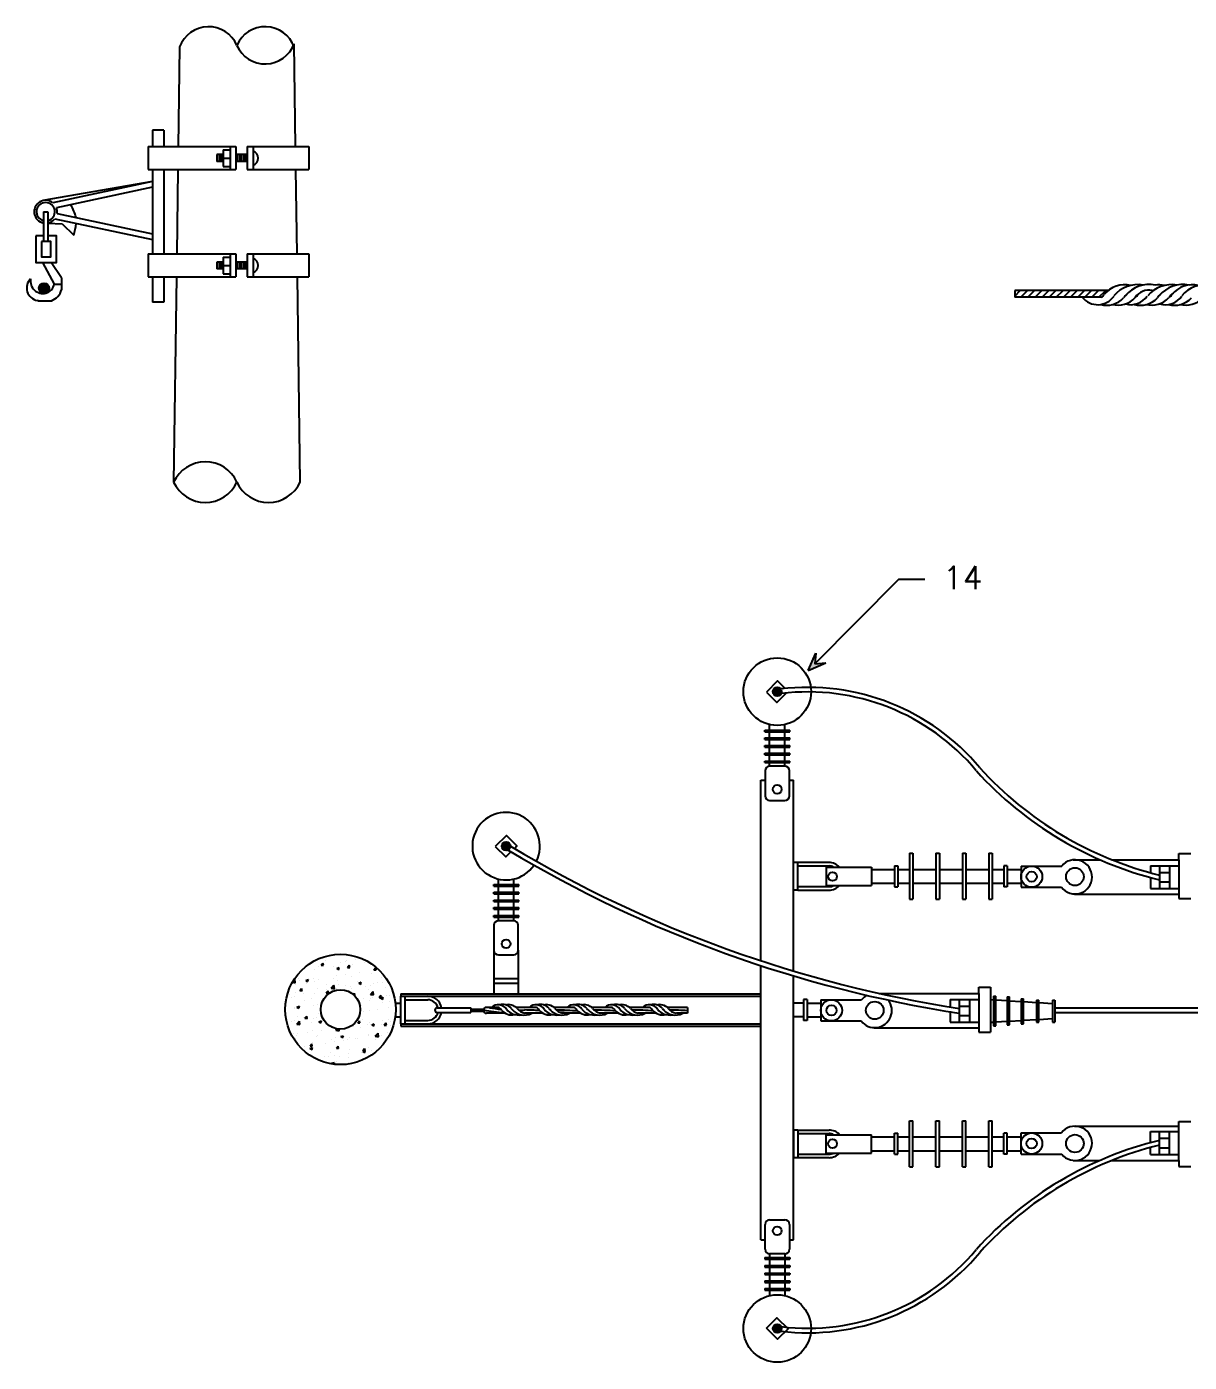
# Model space of a CAD drawing. Extents: x 9.58 to 15.68, y -1.51 to 4.23.
# Drawn here: x 9.89 to 12.417, y -1.51 to 1.395 of the extents above; entities that cross this region are included whole.
import ezdxf
from ezdxf.enums import TextEntityAlignment as Align

# ---------------------------------------------------------------- set-up
doc = ezdxf.new("R2010")
doc.units = 0
doc.header["$MEASUREMENT"] = 0
doc.layers.get('0').update_dxf_attribs({"linetype": 'CONTINUOUS'})
doc.layers.add('DETALHES', color=4, linetype='CONTINUOUS')
doc.styles.add('ROMANS', font='ROMANS.SHX')

# ---------------------------------------------------------------- blocks, each defined once
blk = doc.blocks.new('*X2')
at = {"color": 0}
for p, q in [((9.41, -2.779), (9.456, -2.732)), ((9.46, -2.791), (9.518, -2.732)), ((9.522, -2.791), (9.58, -2.732)), ((9.584, -2.791), (9.642, -2.732)), ((9.645, -2.791), (9.704, -2.732)), ((9.707, -2.791), (9.766, -2.732)), ((9.769, -2.791), (9.828, -2.732)), ((9.831, -2.791), (9.89, -2.732)), ((9.893, -2.791), (9.951, -2.732)), ((9.955, -2.791), (10.013, -2.732)), ((10.017, -2.791), (10.075, -2.732)), ((10.079, -2.791), (10.137, -2.732)), ((10.14, -2.791), (10.199, -2.732))]:
    blk.add_line(p, q, dxfattribs=at)
blk = doc.blocks.new('*X0')
at = {"color": 0}
for p, q in [((13.725, 6.108), (13.725, 6.168)), ((13.744, 6.108), (13.744, 6.168)), ((13.762, 6.108), (13.762, 6.168)), ((13.781, 6.108), (13.781, 6.168)), ((13.8, 6.108), (13.8, 6.168))]:
    blk.add_line(p, q, dxfattribs=at)
blk = doc.blocks.new('*X1')
at = {"color": 0}
for p, q in [((13.556, 6.108), (13.556, 6.168)), ((13.575, 6.108), (13.575, 6.168)), ((13.594, 6.108), (13.594, 6.168))]:
    blk.add_line(p, q, dxfattribs=at)
blk = doc.blocks.new('*X7')
at = {"color": 0}
for p, q in [((3.215, -2.618), (3.268, -2.565)), ((3.215, -2.601), (3.251, -2.565)), ((3.22, -2.631), (3.281, -2.57)), ((3.228, -2.641), (3.291, -2.578)), ((3.239, -2.648), (3.298, -2.589)), ((3.252, -2.652), (3.302, -2.602)), ((3.271, -2.651), (3.301, -2.621))]:
    blk.add_line(p, q, dxfattribs=at)
blk = doc.blocks.new('*X8')
at = {"color": 0}
for p, q in [((10.5749, -1.5663), (10.5749, -1.5663)), ((10.6176, -1.5681), (10.6176, -1.5681)), ((10.6202, -1.5664), (10.6202, -1.5664)), ((10.6402, -1.5638), (10.6402, -1.5638)), ((10.6534, -1.5627), (10.6534, -1.5627)), ((10.5394, -1.577), (10.5394, -1.577)), ((10.552, -1.5842), (10.552, -1.5842)), ((10.5601, -1.5787), (10.5601, -1.5787)), ((10.5654, -1.5756), (10.5693, -1.571)), ((10.5654, -1.5756), (10.5702, -1.576)), ((10.5702, -1.576), (10.5693, -1.571)), ((10.5697, -1.573), (10.5697, -1.573)), ((10.5931, -1.5785), (10.5931, -1.5785)), ((10.5993, -1.5829), (10.6049, -1.5807)), ((10.5993, -1.5829), (10.6033, -1.5856)), ((10.6033, -1.5856), (10.6049, -1.5807)), ((10.6068, -1.5707), (10.6068, -1.5707)), ((10.6192, -1.5953), (10.6192, -1.5953)), ((10.6228, -1.5806), (10.6266, -1.576)), ((10.6228, -1.5806), (10.6276, -1.581)), ((10.6276, -1.581), (10.6266, -1.576)), ((10.6335, -1.5734), (10.6335, -1.5734)), ((10.6495, -1.5913), (10.6495, -1.5913)), ((10.6603, -1.5699), (10.6603, -1.5699)), ((10.6741, -1.594), (10.6741, -1.594)), ((10.6802, -1.5856), (10.684, -1.581)), ((10.6802, -1.5856), (10.685, -1.5861)), ((10.685, -1.5861), (10.684, -1.5811)), ((10.503, -1.6129), (10.5088, -1.6138)), ((10.5055, -1.6087), (10.5079, -1.6062)), ((10.5088, -1.6138), (10.5079, -1.6062)), ((10.5095, -1.6168), (10.5095, -1.6168)), ((10.5166, -1.6053), (10.5166, -1.6053)), ((10.5183, -1.6086), (10.5183, -1.6086)), ((10.5191, -1.6308), (10.523, -1.6262)), ((10.5239, -1.6312), (10.523, -1.6262)), ((10.5321, -1.6087), (10.5377, -1.6065)), ((10.5321, -1.6087), (10.536, -1.6114)), ((10.5335, -1.6161), (10.5335, -1.6161)), ((10.536, -1.6114), (10.5377, -1.6065)), ((10.5486, -1.6046), (10.5486, -1.6046)), ((10.551, -1.6108), (10.551, -1.6108)), ((10.5568, -1.6264), (10.5568, -1.6264)), ((10.5593, -1.6072), (10.5593, -1.6072)), ((10.5762, -1.6179), (10.5762, -1.6179)), ((10.587, -1.6259), (10.5933, -1.6195)), ((10.587, -1.6259), (10.5941, -1.6271)), ((10.5921, -1.6052), (10.5921, -1.6052)), ((10.5941, -1.6271), (10.5933, -1.6195)), ((10.5992, -1.5979), (10.5992, -1.5979)), ((10.602, -1.609), (10.602, -1.609)), ((10.6035, -1.6184), (10.6035, -1.6184)), ((10.6189, -1.6197), (10.6189, -1.6197)), ((10.6284, -1.6229), (10.6284, -1.6229)), ((10.6325, -1.6), (10.6325, -1.6)), ((10.6447, -1.6108), (10.6447, -1.6108)), ((10.647, -1.6151), (10.6526, -1.6129)), ((10.647, -1.6151), (10.651, -1.6178)), ((10.6501, -1.6104), (10.6501, -1.6104)), ((10.651, -1.6178), (10.6526, -1.6129)), ((10.6616, -1.6215), (10.6616, -1.6215)), ((10.6731, -1.6207), (10.6731, -1.6207)), ((10.679, -1.6162), (10.679, -1.6162)), ((10.6874, -1.6126), (10.6874, -1.6126)), ((10.6968, -1.6024), (10.6968, -1.6024)), ((10.699, -1.6136), (10.699, -1.6136)), ((10.7043, -1.6233), (10.7043, -1.6233)), ((10.4973, -1.6401), (10.4973, -1.6401)), ((10.5007, -1.646), (10.5007, -1.646)), ((10.5085, -1.6434), (10.5085, -1.6434)), ((10.5101, -1.6344), (10.5101, -1.6344)), ((10.5191, -1.6308), (10.5239, -1.6312)), ((10.5276, -1.6362), (10.5276, -1.6362)), ((10.5293, -1.652), (10.5293, -1.652)), ((10.5434, -1.6478), (10.5434, -1.6478)), ((10.5501, -1.6374), (10.5501, -1.6374)), ((10.5765, -1.6358), (10.5804, -1.6312)), ((10.5765, -1.6358), (10.5813, -1.6362)), ((10.5781, -1.6295), (10.5781, -1.6295)), ((10.5813, -1.6362), (10.5804, -1.6312)), ((10.5912, -1.6318), (10.5912, -1.6318)), ((10.5981, -1.6269), (10.5981, -1.6269)), ((10.6316, -1.6267), (10.6316, -1.6267)), ((10.6353, -1.6392), (10.6377, -1.6362)), ((10.6374, -1.6411), (10.6387, -1.6412)), ((10.6387, -1.6412), (10.6377, -1.6362)), ((10.6579, -1.6478), (10.6579, -1.6478)), ((10.6693, -1.628), (10.6693, -1.628)), ((10.6715, -1.6532), (10.6715, -1.6532)), ((10.6721, -1.6473), (10.6721, -1.6473)), ((10.6724, -1.6392), (10.6786, -1.6327)), ((10.6724, -1.6392), (10.6795, -1.6403)), ((10.6779, -1.6451), (10.6779, -1.6451)), ((10.6795, -1.6403), (10.6786, -1.6327)), ((10.6913, -1.6458), (10.6951, -1.6412)), ((10.6913, -1.6458), (10.6961, -1.6462)), ((10.6948, -1.6473), (10.7004, -1.6451)), ((10.6948, -1.6473), (10.6988, -1.65)), ((10.6961, -1.6462), (10.6951, -1.6412)), ((10.6988, -1.65), (10.7004, -1.6451)), ((10.7082, -1.6412), (10.7082, -1.6412)), ((10.7132, -1.6417), (10.7132, -1.6417)), ((10.7142, -1.655), (10.7142, -1.655)), ((10.5065, -1.6677), (10.5065, -1.6677)), ((10.5076, -1.6701), (10.5076, -1.6701)), ((10.5126, -1.6667), (10.5182, -1.6645)), ((10.5126, -1.6667), (10.5166, -1.6694)), ((10.5166, -1.6694), (10.5182, -1.6645)), ((10.5491, -1.6641), (10.5491, -1.6641)), ((10.5571, -1.6611), (10.5571, -1.6611)), ((10.5599, -1.68), (10.5599, -1.68)), ((10.6532, -1.664), (10.6532, -1.664)), ((10.6569, -1.6767), (10.6569, -1.6767)), ((10.6712, -1.6739), (10.6712, -1.6739)), ((10.6872, -1.6727), (10.6872, -1.6727)), ((10.6998, -1.656), (10.6998, -1.656)), ((10.7122, -1.6683), (10.7122, -1.6683)), ((10.502, -1.6976), (10.502, -1.6976)), ((10.5066, -1.6967), (10.5066, -1.6967)), ((10.5123, -1.7039), (10.5185, -1.6974)), ((10.5123, -1.7039), (10.5194, -1.705)), ((10.5132, -1.688), (10.5132, -1.688)), ((10.5194, -1.705), (10.5185, -1.6974)), ((10.5278, -1.6887), (10.5278, -1.6887)), ((10.5302, -1.6909), (10.5341, -1.6863)), ((10.5302, -1.6909), (10.535, -1.6913)), ((10.535, -1.6914), (10.5341, -1.6863)), ((10.536, -1.6926), (10.536, -1.6926)), ((10.5447, -1.6994), (10.5447, -1.6994)), ((10.5481, -1.6907), (10.5481, -1.6907)), ((10.556, -1.69), (10.556, -1.69)), ((10.5603, -1.6989), (10.5659, -1.6967)), ((10.5603, -1.6989), (10.5643, -1.7016)), ((10.5643, -1.7016), (10.5659, -1.6968)), ((10.5882, -1.7117), (10.5882, -1.7117)), ((10.6358, -1.7082), (10.6358, -1.7082)), ((10.645, -1.701), (10.6488, -1.6964)), ((10.645, -1.701), (10.6498, -1.7014)), ((10.6498, -1.7014), (10.6488, -1.6964)), ((10.6499, -1.7117), (10.6499, -1.7117)), ((10.6559, -1.6941), (10.6559, -1.6941)), ((10.6661, -1.7043), (10.6661, -1.7043)), ((10.6702, -1.7006), (10.6702, -1.7006)), ((10.6728, -1.7049), (10.6728, -1.7049)), ((10.6753, -1.7053), (10.6809, -1.7032)), ((10.6753, -1.7053), (10.6793, -1.708)), ((10.6793, -1.708), (10.6809, -1.7032)), ((10.6965, -1.7037), (10.6965, -1.7037)), ((10.6987, -1.6959), (10.6987, -1.6959)), ((10.7024, -1.706), (10.7062, -1.7014)), ((10.7024, -1.706), (10.7072, -1.7064)), ((10.7072, -1.7064), (10.7062, -1.7014)), ((10.7113, -1.6949), (10.7113, -1.6949)), ((10.7155, -1.7067), (10.7155, -1.7067)), ((10.7167, -1.6976), (10.7167, -1.6976)), ((10.4987, -1.7226), (10.4987, -1.7225)), ((10.4987, -1.7226), (10.4987, -1.7226)), ((10.5056, -1.7233), (10.5056, -1.7233)), ((10.5099, -1.7357), (10.5099, -1.7357)), ((10.5119, -1.7294), (10.5119, -1.7294)), ((10.515, -1.7242), (10.515, -1.7242)), ((10.535, -1.7215), (10.535, -1.7215)), ((10.5472, -1.7173), (10.5472, -1.7173)), ((10.5546, -1.7312), (10.5546, -1.7312)), ((10.5566, -1.7277), (10.5566, -1.7277)), ((10.5653, -1.7175), (10.5653, -1.7175)), ((10.5873, -1.7383), (10.5873, -1.7383)), ((10.5948, -1.7424), (10.5948, -1.7424)), ((10.5973, -1.733), (10.5973, -1.733)), ((10.5976, -1.7171), (10.6003, -1.7144)), ((10.5976, -1.7171), (10.6048, -1.7182)), ((10.6032, -1.7197), (10.6032, -1.7197)), ((10.6048, -1.7182), (10.6044, -1.7149)), ((10.6081, -1.7311), (10.6137, -1.729)), ((10.6081, -1.7311), (10.6121, -1.7338)), ((10.6121, -1.7338), (10.6137, -1.729)), ((10.6148, -1.7398), (10.6148, -1.7398)), ((10.6224, -1.7373), (10.6224, -1.7373)), ((10.6277, -1.7332), (10.6277, -1.7332)), ((10.64, -1.7348), (10.64, -1.7348)), ((10.6451, -1.7358), (10.6451, -1.7358)), ((10.669, -1.7293), (10.669, -1.7293)), ((10.6692, -1.7272), (10.6692, -1.7272)), ((10.6827, -1.7366), (10.6827, -1.7366)), ((10.683, -1.7304), (10.6892, -1.7239)), ((10.683, -1.7304), (10.6901, -1.7315)), ((10.6901, -1.7315), (10.6892, -1.7239)), ((10.6956, -1.7292), (10.6956, -1.7292)), ((10.7103, -1.7216), (10.7103, -1.7216)), ((10.7157, -1.7212), (10.7157, -1.7212)), ((10.5291, -1.7533), (10.5291, -1.7533)), ((10.5409, -1.7569), (10.5465, -1.7548)), ((10.5409, -1.7569), (10.5449, -1.7596)), ((10.5413, -1.7511), (10.5452, -1.7465)), ((10.5413, -1.7511), (10.5461, -1.7515)), ((10.5443, -1.7491), (10.5443, -1.7491)), ((10.5449, -1.7596), (10.5465, -1.7548)), ((10.5461, -1.7515), (10.5452, -1.7465)), ((10.5452, -1.7706), (10.5452, -1.7706)), ((10.5462, -1.744), (10.5462, -1.744)), ((10.5757, -1.7453), (10.5757, -1.7453)), ((10.5863, -1.765), (10.5863, -1.765)), ((10.5938, -1.7714), (10.5938, -1.7714)), ((10.5987, -1.7561), (10.6026, -1.7515)), ((10.5987, -1.7561), (10.6035, -1.7565)), ((10.6035, -1.7566), (10.6026, -1.7515)), ((10.6241, -1.7674), (10.6241, -1.7674)), ((10.6267, -1.7598), (10.6267, -1.7598)), ((10.6529, -1.7653), (10.6529, -1.7653)), ((10.6558, -1.7633), (10.6615, -1.7612)), ((10.6558, -1.7633), (10.6598, -1.766)), ((10.6561, -1.7611), (10.6599, -1.7566)), ((10.6561, -1.7611), (10.6609, -1.7616)), ((10.6598, -1.766), (10.6614, -1.7612)), ((10.6609, -1.7616), (10.6599, -1.7566)), ((10.6682, -1.7538), (10.6682, -1.7538)), ((10.6746, -1.7607), (10.6746, -1.7607)), ((10.5596, -1.7813), (10.5596, -1.7813)), ((10.5737, -1.774), (10.5737, -1.774)), ((10.5817, -1.7739), (10.5817, -1.7739)), ((10.5886, -1.7891), (10.5942, -1.787)), ((10.5886, -1.7891), (10.5912, -1.7909)), ((10.5929, -1.7911), (10.5942, -1.787)), ((10.5986, -1.7846), (10.5986, -1.7846)), ((10.6063, -1.7733), (10.6063, -1.7733)), ((10.6245, -1.7757), (10.6245, -1.7757)), ((10.6257, -1.7865), (10.6257, -1.7865)), ((10.6413, -1.7864), (10.6413, -1.7864))]:
    blk.add_line(p, q, dxfattribs=at)
blk = doc.blocks.new('*X14')
at = {"color": 0}
for p, q in [((10.9227, -0.3874), (10.9322, -0.378)), ((10.9232, -0.3905), (10.9352, -0.3785)), ((10.9243, -0.3929), (10.9376, -0.3796)), ((10.9243, -0.3824), (10.9271, -0.3796)), ((10.926, -0.3948), (10.9395, -0.3813)), ((10.9281, -0.3962), (10.9409, -0.3834)), ((10.9308, -0.3971), (10.9418, -0.3861)), ((10.9345, -0.3969), (10.9416, -0.3897))]:
    blk.add_line(p, q, dxfattribs=at)

msp = doc.modelspace()

# ---------------------------------------------------------------- linework, layer by layer
at = {"layer": 'DETALHES', "color": 2}
for p, q in [((10.22248, 1.35048), (10.21952, 1.13379)), ((10.47462, 1.13379), (10.47157, 1.35732)), ((10.30369, 1.11629), (10.30369, 1.10129)), ((10.31727, 1.11629), (10.30369, 1.11629)), ((10.31727, 1.12679), (10.33227, 1.12679)), ((10.31727, 1.12679), (10.31727, 1.0908)), ((10.31727, 1.10879), (10.33227, 1.10879)), ((10.36977, 1.11629), (10.34477, 1.11629)), ((10.21884, 1.08379), (10.21634, 0.9003)), ((10.31727, 1.10129), (10.30369, 1.10129)), ((10.31727, 1.0908), (10.33227, 1.0908)), ((10.36977, 1.10129), (10.34477, 1.10129)), ((10.4778, 0.9003), (10.4753, 1.08379)), ((10.16359, 1.05799), (9.92545, 1.01633)), ((9.93641, 0.96721), (9.9672, 0.96589)), ((9.9672, 0.96589), (9.99244, 0.94124)), ((10.30369, 0.8828), (10.30369, 0.8678)), ((10.31727, 0.8828), (10.30369, 0.8828)), ((10.31727, 0.89329), (10.31727, 0.85731)), ((10.31727, 0.89329), (10.33227, 0.89329)), ((10.31727, 0.8753), (10.33227, 0.8753)), ((10.36977, 0.8828), (10.34477, 0.8828)), ((10.21566, 0.8503), (10.20957, 0.40403)), ((10.31727, 0.8678), (10.30369, 0.8678)), ((10.31727, 0.85731), (10.33227, 0.85731)), ((10.36977, 0.8678), (10.34477, 0.8678)), ((10.48457, 0.40403), (10.47848, 0.8503)), ((11.78507, 0.19197), (11.60353, 0.00916)), ((11.84264, 0.19197), (11.78507, 0.19197)), ((11.58875, -0.00573), (11.60543, 0.03195)), ((11.60543, 0.03195), (11.60353, 0.00916)), ((11.58875, -0.00573), (11.62729, 0.01075)), ((11.60353, 0.00916), (11.62729, 0.01075)), ((11.49495, -0.13518), (11.54916, -0.13518)), ((11.49495, -0.13872), (11.49495, -0.13518)), ((11.49495, -0.13872), (11.54916, -0.13872)), ((11.54916, -0.13872), (11.54916, -0.13518)), ((11.49495, -0.15181), (11.54916, -0.15181)), ((11.49495, -0.15535), (11.49495, -0.15181)), ((11.49495, -0.15535), (11.54916, -0.15535)), ((11.49495, -0.16884), (11.54916, -0.16884)), ((11.49495, -0.17238), (11.49495, -0.16884)), ((11.49495, -0.17238), (11.54916, -0.17238)), ((11.54916, -0.15535), (11.54916, -0.15181)), ((11.54916, -0.17238), (11.54916, -0.16884)), ((11.49495, -0.18518), (11.54916, -0.18518)), ((11.49495, -0.18871), (11.49495, -0.18518)), ((11.49495, -0.18871), (11.54916, -0.18871)), ((11.49495, -0.20253), (11.54916, -0.20253)), ((11.49495, -0.20607), (11.49495, -0.20253)), ((11.54916, -0.18871), (11.54916, -0.18518)), ((11.54916, -0.20607), (11.54916, -0.20253)), ((11.49495, -0.20607), (11.54916, -0.20607)), ((11.80917, -0.40319), (11.81667, -0.40319)), ((11.80917, -0.40319), (11.80917, -0.50319)), ((11.81667, -0.40319), (11.81667, -0.50319)), ((11.86667, -0.40319), (11.87417, -0.40319)), ((11.86667, -0.40319), (11.86667, -0.50319)), ((11.87417, -0.40319), (11.87417, -0.50319)), ((11.92417, -0.40319), (11.92417, -0.50319)), ((11.92417, -0.40319), (11.93167, -0.40319)), ((11.93167, -0.40319), (11.93167, -0.50319)), ((11.98167, -0.40319), (11.98167, -0.50319)), ((11.98167, -0.40319), (11.98917, -0.40319)), ((11.98917, -0.40319), (11.98917, -0.50319)), ((11.77667, -0.43051), (11.78417, -0.43051)), ((11.77667, -0.43051), (11.77667, -0.47638)), ((11.78417, -0.43051), (11.78417, -0.47638)), ((12.02167, -0.43051), (12.01417, -0.43051)), ((12.01417, -0.43051), (12.01417, -0.47638)), ((12.02167, -0.43051), (12.02167, -0.47638)), ((10.90552, -0.47113), (10.95973, -0.47113)), ((10.90552, -0.47467), (10.90552, -0.47113)), ((10.90552, -0.47467), (10.95973, -0.47467)), ((10.90552, -0.48777), (10.95973, -0.48777)), ((10.90552, -0.49131), (10.90552, -0.48777)), ((10.90552, -0.49131), (10.95973, -0.49131)), ((10.95973, -0.47467), (10.95973, -0.47113)), ((10.95973, -0.49131), (10.95973, -0.48777)), ((11.77667, -0.47638), (11.78417, -0.47638)), ((12.02167, -0.47638), (12.01417, -0.47638)), ((10.90552, -0.50479), (10.95973, -0.50479)), ((10.90552, -0.50833), (10.90552, -0.50479)), ((10.90552, -0.50833), (10.95973, -0.50833)), ((10.90552, -0.52113), (10.95973, -0.52113)), ((10.90552, -0.52467), (10.90552, -0.52113)), ((10.95973, -0.50833), (10.95973, -0.50479)), ((10.95973, -0.52467), (10.95973, -0.52113)), ((11.80917, -0.50319), (11.81667, -0.50319)), ((11.86667, -0.50319), (11.87417, -0.50319)), ((11.92417, -0.50319), (11.93167, -0.50319)), ((11.98167, -0.50319), (11.98917, -0.50319)), ((10.90552, -0.52467), (10.95973, -0.52467)), ((10.90552, -0.53848), (10.95973, -0.53848)), ((10.90552, -0.54202), (10.90552, -0.53848)), ((10.90552, -0.54202), (10.95973, -0.54202)), ((10.95973, -0.54202), (10.95973, -0.53848)), ((10.70324, -0.71419), (11.4862, -0.71419)), ((11.579, -0.72125), (11.579, -0.76712)), ((11.5865, -0.72125), (11.579, -0.72125)), ((11.5865, -0.72125), (11.5865, -0.76712)), ((11.99195, -0.71374), (11.99195, -0.77828)), ((11.99195, -0.71374), (11.99695, -0.71374)), ((11.99695, -0.77828), (11.99695, -0.71374)), ((12.02156, -0.71561), (12.02156, -0.77603)), ((12.02156, -0.71561), (12.02656, -0.71561)), ((12.02656, -0.77603), (12.02656, -0.71561)), ((12.05215, -0.71971), (12.05715, -0.71971)), ((12.05215, -0.71971), (12.05215, -0.7738)), ((12.05715, -0.7738), (12.05715, -0.71971)), ((12.08537, -0.72269), (12.09037, -0.72269)), ((12.08537, -0.72269), (12.08537, -0.77032)), ((12.09037, -0.77032), (12.09037, -0.72269)), ((12.12046, -0.72269), (12.12046, -0.77032)), ((12.12046, -0.72269), (12.12546, -0.72269)), ((12.12546, -0.72269), (12.12546, -0.77032)), ((10.70324, -0.77419), (11.4862, -0.77419)), ((11.5865, -0.76712), (11.579, -0.76712)), ((11.99195, -0.77828), (11.99695, -0.77828)), ((12.02156, -0.77603), (12.02656, -0.77603)), ((12.05215, -0.7738), (12.05715, -0.7738)), ((12.08537, -0.77032), (12.09037, -0.77032)), ((12.12046, -0.77032), (12.12546, -0.77032)), ((11.80917, -1.08518), (11.80917, -0.98518)), ((11.80917, -0.98518), (11.81667, -0.98518)), ((11.81667, -1.08518), (11.81667, -0.98518)), ((11.86667, -1.08518), (11.86667, -0.98518)), ((11.86667, -0.98518), (11.87417, -0.98518)), ((11.87417, -1.08518), (11.87417, -0.98518)), ((11.92417, -0.98518), (11.93167, -0.98518)), ((11.92417, -1.08518), (11.92417, -0.98518)), ((11.93167, -1.08518), (11.93167, -0.98518)), ((11.98167, -0.98518), (11.98917, -0.98518)), ((11.98167, -1.08518), (11.98167, -0.98518)), ((11.98917, -1.08518), (11.98917, -0.98518)), ((11.77667, -1.05787), (11.77667, -1.012)), ((11.77667, -1.012), (11.78417, -1.012)), ((11.78417, -1.05787), (11.78417, -1.012)), ((12.02167, -1.012), (12.01417, -1.012)), ((12.01417, -1.05787), (12.01417, -1.012)), ((12.02167, -1.05787), (12.02167, -1.012)), ((11.77667, -1.05787), (11.78417, -1.05787)), ((12.02167, -1.05787), (12.01417, -1.05787)), ((11.80917, -1.08518), (11.81667, -1.08518)), ((11.86667, -1.08518), (11.87417, -1.08518)), ((11.92417, -1.08518), (11.93167, -1.08518)), ((11.98167, -1.08518), (11.98917, -1.08518)), ((11.49495, -1.2823), (11.54916, -1.2823)), ((11.49495, -1.2823), (11.49495, -1.28584)), ((11.49495, -1.28584), (11.54916, -1.28584)), ((11.49495, -1.29966), (11.54916, -1.29966)), ((11.49495, -1.29966), (11.49495, -1.3032)), ((11.49495, -1.3032), (11.54916, -1.3032)), ((11.54916, -1.2823), (11.54916, -1.28584)), ((11.54916, -1.29966), (11.54916, -1.3032)), ((11.49495, -1.31599), (11.54916, -1.31599)), ((11.49495, -1.31599), (11.49495, -1.31953)), ((11.49495, -1.31953), (11.54916, -1.31953)), ((11.49495, -1.33302), (11.54916, -1.33302)), ((11.49495, -1.33302), (11.49495, -1.33656)), ((11.54916, -1.31599), (11.54916, -1.31953)), ((11.54916, -1.33302), (11.54916, -1.33656)), ((11.49495, -1.33656), (11.54916, -1.33656)), ((11.49495, -1.34965), (11.54916, -1.34965)), ((11.49495, -1.34965), (11.49495, -1.35319)), ((11.49495, -1.35319), (11.54916, -1.35319)), ((11.54916, -1.34965), (11.54916, -1.35319))]:
    msp.add_line(p, q, dxfattribs=at)
at = {"layer": 'DETALHES', "color": 3}
for p, q in [((10.16359, 1.16984), (10.16359, 1.13379)), ((10.18859, 1.16984), (10.16359, 1.16984)), ((10.18859, 1.16984), (10.18859, 1.13379)), ((10.15392, 1.13379), (10.34477, 1.13379)), ((10.15392, 1.13379), (10.15392, 1.08379)), ((10.33227, 1.13379), (10.33227, 1.08379)), ((10.34477, 1.13379), (10.34477, 1.08379)), ((10.36977, 1.13379), (10.50343, 1.13379)), ((10.36977, 1.13379), (10.36977, 1.08379)), ((10.38227, 1.13379), (10.38227, 1.08379)), ((10.50343, 1.13379), (10.50343, 1.08379)), ((10.15392, 1.08379), (10.34477, 1.08379)), ((10.16359, 1.08379), (10.16359, 0.9003)), ((10.18859, 1.08379), (10.18859, 0.9003)), ((10.36977, 1.08379), (10.50343, 1.08379)), ((10.16359, 1.05799), (9.94721, 1.01142)), ((10.16359, 1.0453), (9.955, 1.00033)), ((9.92641, 0.99205), (9.92641, 0.92745)), ((9.92641, 0.99205), (9.93641, 0.99205)), ((9.93641, 0.99205), (9.93641, 0.92745)), ((9.95612, 0.98821), (10.16359, 0.94436)), ((9.951, 0.97651), (10.16359, 0.93158)), ((9.92419, 0.8819), (9.95002, 0.83486)), ((9.96585, 0.84809), (9.94307, 0.8819)), ((10.15392, 0.9003), (10.34477, 0.9003)), ((10.15392, 0.9003), (10.15392, 0.8503)), ((10.33227, 0.9003), (10.33227, 0.8503)), ((10.34477, 0.9003), (10.34477, 0.8503)), ((10.36977, 0.9003), (10.50343, 0.9003)), ((10.36977, 0.9003), (10.36977, 0.8503)), ((10.38227, 0.9003), (10.38227, 0.8503)), ((10.50343, 0.9003), (10.50343, 0.8503)), ((9.96585, 0.84809), (9.96585, 0.82249)), ((10.15392, 0.8503), (10.34477, 0.8503)), ((10.16359, 0.8503), (10.16359, 0.79558)), ((10.18859, 0.8503), (10.18859, 0.79558)), ((10.36977, 0.8503), (10.50343, 0.8503)), ((9.95002, 0.83486), (9.96585, 0.83486)), ((12.24139, 0.82088), (12.03859, 0.82088)), ((12.03859, 0.82088), (12.03859, 0.80625)), ((9.9152, 0.79868), (9.91337, 0.79893)), ((9.9152, 0.79868), (9.94386, 0.79868)), ((10.18859, 0.79558), (10.16359, 0.79558)), ((12.22628, 0.80625), (12.03859, 0.80625)), ((11.50525, -0.21389), (11.50525, -0.1232)), ((11.53824, -0.21389), (11.53824, -0.1232)), ((11.49525, -0.22389), (11.49525, -0.27816)), ((11.53824, -0.21389), (11.50525, -0.21389)), ((11.54824, -0.27816), (11.54824, -0.22389)), ((11.4862, -0.24419), (11.49525, -0.24419)), ((11.4862, -0.63694), (11.4862, -0.24419)), ((11.54824, -0.24419), (11.55685, -0.24419)), ((11.55685, -0.65917), (11.55685, -0.24419)), ((11.50525, -0.28816), (11.53824, -0.28816)), ((12.395, -0.41706), (12.395, -0.40386)), ((12.395, -0.40386), (12.4206, -0.40386)), ((11.55685, -0.48319), (11.55685, -0.42319)), ((11.56685, -0.42319), (11.55685, -0.42319)), ((11.56685, -0.48319), (11.56685, -0.42319)), ((11.63445, -0.42319), (11.56685, -0.42319)), ((11.56685, -0.43069), (11.63445, -0.43069)), ((11.62816, -0.43319), (11.72667, -0.43319)), ((11.62816, -0.43319), (11.62816, -0.47319)), ((11.72667, -0.43319), (11.72667, -0.47319)), ((12.05167, -0.4309), (12.05167, -0.47712)), ((12.05167, -0.4309), (12.14012, -0.4309)), ((12.16512, -0.41706), (12.22318, -0.41706)), ((12.24902, -0.41706), (12.395, -0.41706)), ((12.33303, -0.43033), (12.395, -0.43033)), ((12.33303, -0.43033), (12.33303, -0.44537)), ((12.35259, -0.43033), (12.35259, -0.47989)), ((12.37476, -0.43033), (12.37476, -0.47989)), ((12.395, -0.41706), (12.395, -0.49185)), ((10.91581, -0.54984), (10.91581, -0.45915)), ((10.9488, -0.54984), (10.9488, -0.45915)), ((11.72667, -0.43819), (11.77667, -0.43819)), ((11.78417, -0.43819), (11.80917, -0.43819)), ((11.81667, -0.43819), (11.86667, -0.43819)), ((11.87417, -0.43819), (11.92417, -0.43819)), ((11.93167, -0.43819), (11.98167, -0.43819)), ((11.98917, -0.43819), (12.01417, -0.43819)), ((12.02167, -0.43819), (12.05167, -0.43819)), ((12.33303, -0.45574), (12.33303, -0.47989)), ((12.35259, -0.4447), (12.37476, -0.4447)), ((11.56685, -0.48319), (11.55685, -0.48319)), ((11.56685, -0.47569), (11.63445, -0.47569)), ((11.56685, -0.48319), (11.63445, -0.48319)), ((11.62816, -0.47319), (11.72667, -0.47319)), ((11.72667, -0.46819), (11.77667, -0.46819)), ((11.78417, -0.46819), (11.80917, -0.46819)), ((11.81667, -0.46819), (11.86667, -0.46819)), ((11.87417, -0.46819), (11.92417, -0.46819)), ((11.93167, -0.46819), (11.98167, -0.46819)), ((11.98917, -0.46819), (12.01417, -0.46819)), ((12.02167, -0.46819), (12.05167, -0.46819)), ((12.05167, -0.47712), (12.1394, -0.47712)), ((12.16773, -0.49185), (12.395, -0.49185)), ((12.33303, -0.47989), (12.395, -0.47989)), ((12.35259, -0.46542), (12.37476, -0.46542)), ((12.395, -0.48722), (12.395, -0.50171)), ((12.395, -0.50171), (12.4206, -0.50171)), ((10.9488, -0.54984), (10.91581, -0.54984)), ((10.90581, -0.55984), (10.90581, -0.61411)), ((10.9588, -0.61411), (10.9588, -0.55984)), ((10.90581, -0.61411), (10.90581, -0.70919)), ((10.91581, -0.62411), (10.9488, -0.62411)), ((10.9588, -0.61411), (10.9588, -0.70919)), ((11.4862, -1.24419), (11.4862, -0.64747)), ((10.90581, -0.67552), (10.9588, -0.67552)), ((10.90581, -0.68552), (10.9588, -0.68552)), ((11.55685, -1.24419), (11.55685, -0.66961)), ((11.95983, -0.70781), (11.95983, -0.69461)), ((11.95983, -0.69461), (11.98543, -0.69461)), ((11.98543, -0.69461), (11.98543, -0.79246)), ((10.70324, -0.70919), (11.4862, -0.70919)), ((10.70324, -0.70919), (10.70324, -0.71419)), ((10.70324, -0.77419), (10.70324, -0.71419)), ((10.71324, -0.77419), (10.71324, -0.71419)), ((10.71324, -0.72169), (10.76214, -0.72169)), ((11.6165, -0.72164), (11.70495, -0.72164)), ((11.6165, -0.72164), (11.6165, -0.76786)), ((11.74304, -0.70781), (11.95983, -0.70781)), ((11.89786, -0.72108), (11.95983, -0.72108)), ((11.89786, -0.72108), (11.89786, -0.73612)), ((11.91742, -0.72108), (11.91742, -0.77064)), ((11.93959, -0.72108), (11.93959, -0.77064)), ((11.95983, -0.70781), (11.95983, -0.7826)), ((11.99195, -0.72246), (11.98543, -0.72206)), ((12.02156, -0.72427), (11.99695, -0.72277)), ((12.05215, -0.72615), (12.02656, -0.72458)), ((10.6925, -0.72919), (10.70324, -0.72919)), ((10.78257, -0.73919), (10.85535, -0.73919)), ((10.78257, -0.74919), (10.85535, -0.74919)), ((10.85532, -0.74619), (10.88328, -0.7462)), ((10.85535, -0.73919), (10.85535, -0.74919)), ((10.85538, -0.74219), (10.88364, -0.7422)), ((10.91581, -0.73834), (10.8895, -0.73834)), ((10.93069, -0.75112), (10.8895, -0.75112)), ((10.99794, -0.73834), (10.9539, -0.73834)), ((11.01282, -0.75112), (10.97214, -0.75112)), ((11.08008, -0.73834), (11.03603, -0.73834)), ((11.09495, -0.75112), (11.05428, -0.75112)), ((11.16221, -0.73834), (11.11816, -0.73834)), ((11.17708, -0.75112), (11.13641, -0.75112)), ((11.24434, -0.73834), (11.2003, -0.73834)), ((11.25921, -0.75112), (11.21854, -0.75112)), ((11.32633, -0.73834), (11.28228, -0.73834)), ((11.32633, -0.75112), (11.30259, -0.75112)), ((11.32633, -0.73834), (11.32633, -0.75112)), ((11.579, -0.72893), (11.55685, -0.72893)), ((11.5865, -0.72893), (11.6165, -0.72893)), ((11.89786, -0.74648), (11.89786, -0.77064)), ((11.91742, -0.73544), (11.93959, -0.73544)), ((12.08537, -0.72818), (12.05715, -0.72645)), ((12.12046, -0.73032), (12.09037, -0.72848)), ((10.6925, -0.75919), (10.70324, -0.75919)), ((10.70324, -0.77419), (10.70324, -0.77919)), ((10.70324, -0.77919), (11.4862, -0.77919)), ((10.71324, -0.76669), (10.76214, -0.76669)), ((11.579, -0.75893), (11.55685, -0.75893)), ((11.5865, -0.75893), (11.6165, -0.75893)), ((11.6165, -0.76786), (11.70423, -0.76786)), ((11.73256, -0.7826), (11.95983, -0.7826)), ((11.89786, -0.77064), (11.95983, -0.77064)), ((11.91742, -0.75617), (11.93959, -0.75617)), ((11.95983, -0.77797), (11.95983, -0.79246)), ((11.99195, -0.77097), (11.98543, -0.77135)), ((12.02156, -0.76924), (11.99695, -0.77067)), ((12.05215, -0.76746), (12.02656, -0.76895)), ((12.08537, -0.76553), (12.05715, -0.76717)), ((12.12046, -0.76349), (12.09037, -0.76524)), ((11.95983, -0.79246), (11.98543, -0.79246)), ((12.395, -0.98666), (12.4206, -0.98666)), ((12.395, -1.00115), (12.395, -0.98666)), ((11.56685, -1.00518), (11.55685, -1.00518)), ((11.55685, -1.00518), (11.55685, -1.06518)), ((11.56685, -1.00518), (11.63445, -1.00518)), ((11.56685, -1.00518), (11.56685, -1.06518)), ((11.56685, -1.01268), (11.63445, -1.01268)), ((11.62816, -1.01518), (11.72667, -1.01518)), ((11.62816, -1.05518), (11.62816, -1.01518)), ((11.72667, -1.05518), (11.72667, -1.01518)), ((12.05167, -1.01125), (12.1394, -1.01125)), ((12.05167, -1.05748), (12.05167, -1.01125)), ((12.16773, -0.99652), (12.395, -0.99652)), ((12.33303, -1.00848), (12.395, -1.00848)), ((12.33303, -1.03263), (12.33303, -1.00848)), ((12.35259, -1.05804), (12.35259, -1.00848)), ((12.37476, -1.05804), (12.37476, -1.00848)), ((12.395, -1.07131), (12.395, -0.99652)), ((11.72667, -1.02018), (11.77667, -1.02018)), ((11.78417, -1.02018), (11.80917, -1.02018)), ((11.81667, -1.02018), (11.86667, -1.02018)), ((11.87417, -1.02018), (11.92417, -1.02018)), ((11.93167, -1.02018), (11.98167, -1.02018)), ((11.98917, -1.02018), (12.01417, -1.02018)), ((12.02167, -1.02018), (12.05167, -1.02018)), ((12.33303, -1.05804), (12.33303, -1.043)), ((12.35259, -1.02295), (12.37476, -1.02295)), ((12.35259, -1.04368), (12.37476, -1.04368)), ((11.56685, -1.06518), (11.55685, -1.06518)), ((11.56685, -1.05768), (11.63445, -1.05768)), ((11.63445, -1.06518), (11.56685, -1.06518)), ((11.62816, -1.05518), (11.72667, -1.05518)), ((11.72667, -1.05018), (11.77667, -1.05018)), ((11.78417, -1.05018), (11.80917, -1.05018)), ((11.81667, -1.05018), (11.86667, -1.05018)), ((11.87417, -1.05018), (11.92417, -1.05018)), ((11.93167, -1.05018), (11.98167, -1.05018)), ((11.98917, -1.05018), (12.01417, -1.05018)), ((12.02167, -1.05018), (12.05167, -1.05018)), ((12.05167, -1.05748), (12.14012, -1.05748)), ((12.16512, -1.07131), (12.22318, -1.07131)), ((12.24902, -1.07131), (12.395, -1.07131)), ((12.33303, -1.05804), (12.395, -1.05804)), ((12.395, -1.07131), (12.395, -1.08451)), ((12.395, -1.08451), (12.4206, -1.08451)), ((11.49525, -1.26448), (11.49525, -1.21021)), ((11.50525, -1.20021), (11.53824, -1.20021)), ((11.54824, -1.21021), (11.54824, -1.26448)), ((11.4862, -1.24419), (11.49525, -1.24419)), ((11.54824, -1.24419), (11.55685, -1.24419)), ((11.50525, -1.27448), (11.50525, -1.36518)), ((11.53824, -1.27448), (11.50525, -1.27448)), ((11.53824, -1.27448), (11.53824, -1.36518))]:
    msp.add_line(p, q, dxfattribs=at)
at = {"layer": 'DETALHES', "color": 4}
for p, q in [((12.12546, -0.73928), (13.14741, -0.73928)), ((12.12546, -0.74928), (13.14741, -0.74928))]:
    msp.add_line(p, q, dxfattribs=at)
at = {"layer": 'DETALHES', "color": 3}
for points in [[(9.91007, 0.93995), (9.91007, 0.8819), (9.95475, 0.8819), (9.95475, 0.93995), (9.93641, 0.93995)], [(9.92641, 0.93995), (9.91007, 0.93995)]]:
    msp.add_lwpolyline(points, dxfattribs=at)
msp.add_lwpolyline([(9.92257, 0.92745), (9.92257, 0.8944), (9.94225, 0.8944), (9.94225, 0.92745)], close=True, dxfattribs=at)
at = {"layer": 'DETALHES', "color": 2}
for points in [[(11.53922, -0.04472), (11.52266, -0.02816), (11.49827, -0.05256)], [(11.49827, -0.05256), (11.52095, -0.07524), (11.54167, -0.05453)], [(10.95021, -0.3925), (10.95591, -0.3868), (10.93323, -0.36412), (10.90883, -0.38851)], [(10.90883, -0.38851), (10.93152, -0.4112), (10.94292, -0.3998)]]:
    msp.add_lwpolyline(points, dxfattribs=at)
msp.add_lwpolyline([(11.49827, -1.43582), (11.52095, -1.41313), (11.54535, -1.43752), (11.52266, -1.46021)], close=True, dxfattribs=at)
at = {"layer": 'DETALHES', "color": 3}
for centre, radius in [((9.92783, 0.82582), 0.01106), ((11.52174, -0.05164), 0.07344), ((12.07478, -0.45401), 0.02311), ((12.16891, -0.45401), 0.01925), ((12.07478, -0.45401), 0.01111), ((10.57228, -0.74278), 0.12), ((10.57228, -0.74278), 0.043), ((11.63961, -0.74475), 0.02311), ((11.73375, -0.74475), 0.01925), ((11.63961, -0.74475), 0.01111), ((12.07478, -1.03436), 0.02311), ((12.16891, -1.03436), 0.01925), ((12.07478, -1.03436), 0.01111), ((11.52174, -1.43673), 0.07344)]:
    msp.add_circle(centre, radius, dxfattribs=at)
at = {"layer": 'DETALHES', "color": 2}
for centre in [(11.52174, -0.05164), (11.52174, -0.26407), (10.93231, -0.38759), (11.64207, -0.45376), (10.93231, -0.60002), (11.64207, -1.03462), (11.52174, -1.2243), (11.52174, -1.43673)]:
    msp.add_circle(centre, 0.00958, dxfattribs=at)
for centre, radius, start, end in [((10.28548, 1.32746), 0.06708, 23.33417, 159.9278), ((10.40866, 1.32746), 0.06708, 20.0722, 156.66583), ((10.40866, 1.38059), 0.06708, 203.33417, 339.69688), ((10.37681, 1.10879), 0.01623, 289.63468, 70.36532), ((9.93141, 0.99205), 0.02, 284.47751, 255.52249), ((9.90376, 0.95726), 0.0962, 13.36274, 31.15693), ((9.90433, 0.97199), 0.09332, 340.75982, 356.73941), ((10.37681, 0.8753), 0.01623, 289.63468, 70.36532), ((10.27835, 0.37251), 0.07566, 24.73458, 155.38615), ((10.27835, 0.43554), 0.07566, 204.61385, 335.26542), ((10.41579, 0.43554), 0.07566, 204.73458, 335.38615)]:
    msp.add_arc(centre, radius, start, end, dxfattribs=at)
at = {"layer": 'DETALHES', "color": 3}
for centre, radius, start, end in [((9.93141, 0.99205), 0.025, 50.80754, 258.46304), ((9.93141, 0.99205), 0.025, 351.16188, 19.34322), ((9.93141, 0.99205), 0.025, 281.53696, 321.57918), ((9.91812, 0.82645), 0.02793, 134.30799, 260.21161), ((9.92586, 0.84182), 0.02763, 170.39166, 282.94725), ((9.92468, 0.83959), 0.02577, 286.61187, 349.4285), ((9.93202, 0.83167), 0.03505, 289.75117, 344.82433), ((12.27733, 0.77477), 0.05846, 77.35969, 140.15232), ((12.30566, 0.76623), 0.0674, 80.09531, 140.35449), ((12.30415, 0.78626), 0.03489, 129.077, 147.5224), ((12.33069, 0.76657), 0.0674, 79.12856, 140.35449), ((12.32918, 0.78661), 0.03489, 76.5477, 147.5224), ((12.35075, 0.77477), 0.05846, 138.43357, 140.15232), ((12.37908, 0.76623), 0.0674, 80.09531, 140.35449), ((12.35075, 0.77477), 0.05846, 77.35969, 97.22792), ((12.37757, 0.78626), 0.03489, 129.077, 147.5224), ((12.40411, 0.76657), 0.0674, 78.92666, 140.35449), ((12.4026, 0.78661), 0.03489, 125.39586, 147.5224), ((12.42476, 0.77477), 0.05846, 77.35969, 140.15232), ((12.45309, 0.76623), 0.0674, 80.09531, 140.35449), ((12.21833, 0.83307), 0.04312, 218.45325, 325.65906), ((12.23743, 0.83914), 0.05056, 254.82842, 317.51497), ((12.21939, 0.81953), 0.01496, 297.42508, 330.77244), ((12.26246, 0.83949), 0.05056, 254.82842, 317.51497), ((12.29037, 0.83307), 0.04312, 254.17202, 325.65906), ((12.31086, 0.83914), 0.05056, 254.82842, 317.51497), ((12.29281, 0.81953), 0.01496, 297.42508, 330.77244), ((12.33588, 0.83949), 0.05056, 254.82842, 317.51497), ((12.36575, 0.83307), 0.04312, 252.70462, 325.65906), ((12.38486, 0.83914), 0.05056, 254.82842, 317.51497), ((12.36681, 0.81953), 0.01496, 297.42508, 330.77244), ((12.40988, 0.83949), 0.05056, 254.82842, 317.51497), ((11.50525, -0.22389), 0.01, 90, 180), ((11.53824, -0.22389), 0.01, 360, 90), ((11.50525, -0.27816), 0.01, 180, 270), ((11.53824, -0.27816), 0.01, 270, 0), ((10.93231, -0.38759), 0.07344, 333.52308, 325.71411), ((11.63445, -0.45319), 0.03, 41.81031, 90), ((11.63445, -0.45319), 0.0225, 62.73396, 90), ((12.16887, -0.45446), 0.03718, 217.54956, 140.66704), ((11.63445, -0.45319), 0.0225, 270, 297.26604), ((11.63445, -0.45319), 0.03, 270, 318.18969), ((10.91581, -0.55984), 0.01, 90, 180), ((10.9488, -0.55984), 0.01, 360, 90), ((10.91581, -0.61411), 0.01, 180, 270), ((10.9488, -0.61411), 0.01, 270, 0), ((10.76214, -0.74419), 0.03, 9.59407, 90), ((10.76214, -0.74419), 0.0225, 12.83959, 90), ((11.7337, -0.74521), 0.03718, 217.54956, 37.7688), ((11.7337, -0.74521), 0.03718, 116.99825, 140.66704), ((10.76214, -0.74419), 0.03, 270, 350.40593), ((10.76214, -0.74419), 0.0225, 270, 347.16041), ((10.78257, -0.74419), 0.005, 90, 270), ((10.8895, -0.74473), 0.00639, 90, 270), ((10.94805, -0.44335), 0.30715, 257.80324, 266.37334), ((10.95472, -0.43815), 0.30638, 259.05216, 263.6585), ((10.91489, -0.75463), 0.02188, 34.34094, 131.89645), ((10.90162, -0.7601), 0.02598, 38.15571, 56.89808), ((10.92458, -0.75771), 0.02566, 42.48503, 105.17158), ((10.94483, -0.72504), 0.02967, 219.84768, 282.64031), ((10.93728, -0.75789), 0.02566, 42.48503, 105.17158), ((10.95921, -0.72071), 0.0342, 219.64551, 279.90469), ((10.95844, -0.73087), 0.01771, 212.4776, 230.923), ((10.97191, -0.72088), 0.0342, 219.64551, 297.86847), ((10.95472, -0.43815), 0.30638, 268.56747, 268.57623), ((10.97828, -0.724), 0.0276, 216.86104, 259.31068), ((10.95472, -0.43815), 0.30638, 270.94939, 273.44605), ((10.95807, -1.60958), 0.86573, 86.88384, 89.00276), ((10.99702, -0.75463), 0.02188, 34.34094, 131.89645), ((10.98376, -0.7601), 0.02598, 38.15571, 56.89808), ((11.00671, -0.75771), 0.02566, 42.48503, 105.17158), ((11.02696, -0.72504), 0.02967, 219.84768, 282.64031), ((11.01941, -0.75789), 0.02566, 42.48503, 105.17158), ((11.04134, -0.72071), 0.0342, 219.64551, 279.90469), ((11.04057, -0.73087), 0.01771, 212.4776, 230.923), ((11.05404, -0.72088), 0.0342, 219.64551, 297.86847), ((11.06041, -0.724), 0.0276, 216.86104, 259.31068), ((11.0232, -1.60958), 0.86573, 85.68013, 88.79263), ((10.95807, -1.60958), 0.86573, 82.56962, 84.05634), ((11.07915, -0.75463), 0.02188, 34.34094, 131.89645), ((11.06589, -0.7601), 0.02598, 38.15571, 56.89808), ((11.08885, -0.75771), 0.02566, 42.48503, 105.17158), ((11.10909, -0.72504), 0.02967, 219.84768, 282.64031), ((11.10155, -0.75789), 0.02566, 42.48503, 105.17158), ((11.12347, -0.72071), 0.0342, 219.64551, 279.90469), ((11.1227, -0.73087), 0.01771, 212.4776, 230.923), ((11.13617, -0.72088), 0.0342, 219.64551, 297.86847), ((11.14255, -0.724), 0.0276, 216.86104, 259.31068), ((11.10632, -1.60958), 0.86573, 85.75104, 89.00276), ((11.16128, -0.75463), 0.02188, 34.34094, 131.89645), ((11.14802, -0.7601), 0.02598, 38.15571, 56.89808), ((11.17098, -0.75771), 0.02566, 42.48503, 105.17158), ((11.19123, -0.72504), 0.02967, 219.84768, 282.64031), ((11.18368, -0.75789), 0.02566, 42.48503, 105.17158), ((11.2056, -0.72071), 0.0342, 219.64551, 279.90469), ((11.20484, -0.73087), 0.01771, 212.4776, 230.923), ((11.2183, -0.72088), 0.0342, 219.64551, 297.86847), ((11.22468, -0.724), 0.0276, 216.86104, 259.31068), ((11.19192, -1.60958), 0.86573, 85.99914, 89.00276), ((11.24341, -0.75463), 0.02188, 34.34094, 131.89645), ((11.23015, -0.7601), 0.02598, 38.15571, 56.89808), ((11.25311, -0.75771), 0.02566, 42.48503, 105.17158), ((11.27336, -0.72504), 0.02967, 219.84768, 282.64031), ((11.26581, -0.75789), 0.02566, 42.48503, 105.17158), ((11.28773, -0.72071), 0.0342, 219.64551, 279.90469), ((11.28697, -0.73087), 0.01771, 212.4776, 230.923), ((11.30043, -0.72088), 0.0342, 219.64551, 297.86847), ((11.30681, -0.724), 0.0276, 216.86104, 259.31068), ((11.27332, -1.60958), 0.86573, 86.48982, 89.00276), ((11.63445, -1.03518), 0.03, 41.81031, 90), ((11.63445, -1.03518), 0.0225, 62.73396, 90), ((12.16887, -1.03391), 0.03718, 219.33296, 142.45044), ((11.63445, -1.03518), 0.0225, 270, 297.26604), ((11.63445, -1.03518), 0.03, 270, 318.18969), ((11.50525, -1.21021), 0.01, 90, 180), ((11.53824, -1.21021), 0.01, 0, 90), ((11.50525, -1.26448), 0.01, 180, 270), ((11.53824, -1.26448), 0.01, 270, 0)]:
    msp.add_arc(centre, radius, start, end, dxfattribs=at)
at = {"layer": 'DETALHES', "color": 4}
for centre, radius, start, end in [((11.58823, -0.5294), 0.48715, 39.86946, 96.94154), ((11.58823, -0.5294), 0.47715, 39.86946, 96.9632), ((12.53917, 0.30507), 0.78824, 222.12842, 256.30777), ((12.53917, 0.30507), 0.77824, 222.12842, 256.12833), ((12.33188, 1.92727), 2.71006, 239.01565, 261.1867), ((12.33188, 1.92727), 2.70006, 239.01597, 261.1867), ((12.53917, -1.79344), 0.78824, 103.69223, 137.87158), ((12.53917, -1.79344), 0.77824, 103.87167, 137.87158), ((11.58823, -0.95897), 0.48715, 263.05846, 320.13054), ((11.58823, -0.95897), 0.47715, 263.0368, 320.13054)]:
    msp.add_arc(centre, radius, start, end, dxfattribs=at)
at = {"layer": 'DETALHES', "color": 2}
for points in [[(11.58875, -0.00573), (11.60543, 0.03195), (11.58875, -0.00573), (11.60353, 0.00916)], [(11.58875, -0.00573), (11.60353, 0.00916), (11.58875, -0.00573), (11.62729, 0.01075)]]:
    msp.add_solid(points, dxfattribs=at)

# ---------------------------------------------------------------- block references
at = {"layer": 'DETALHES', "color": 1, "xscale": 0.25, "yscale": 0.25, "zscale": 0.25}
for name, p in [('*X1', (6.91664, -0.42566)), ('*X0', (6.91664, -0.42566)), ('*X1', (6.91664, -0.65915)), ('*X0', (6.91664, -0.65915)), ('*X7', (9.11321, 1.47798))]:
    msp.add_blockref(name, p, dxfattribs=at)
at = {"layer": 'DETALHES', "color": 2, "xscale": 0.25, "yscale": 0.25, "zscale": 0.25}
msp.add_blockref('*X2', (9.68613, 1.50396), dxfattribs=at)
at = {"layer": 'DETALHES', "color": 3}
for p in [(0.58943, 0.33595), (0, 0), (0.58936, -1.04931)]:
    msp.add_blockref('*X14', p, dxfattribs=at)
at = {"layer": 'DETALHES', "color": 1}
msp.add_blockref('*X8', (-0.03519, 0.92918), dxfattribs=at)

# ---------------------------------------------------------------- texts
at = {"layer": 'DETALHES', "color": 3, "style": 'ROMANS'}
msp.add_text('14', height=0.05, dxfattribs=at).set_placement((11.92498, 0.196), align=Align.MIDDLE)

doc.saveas('drawing.dxf')
